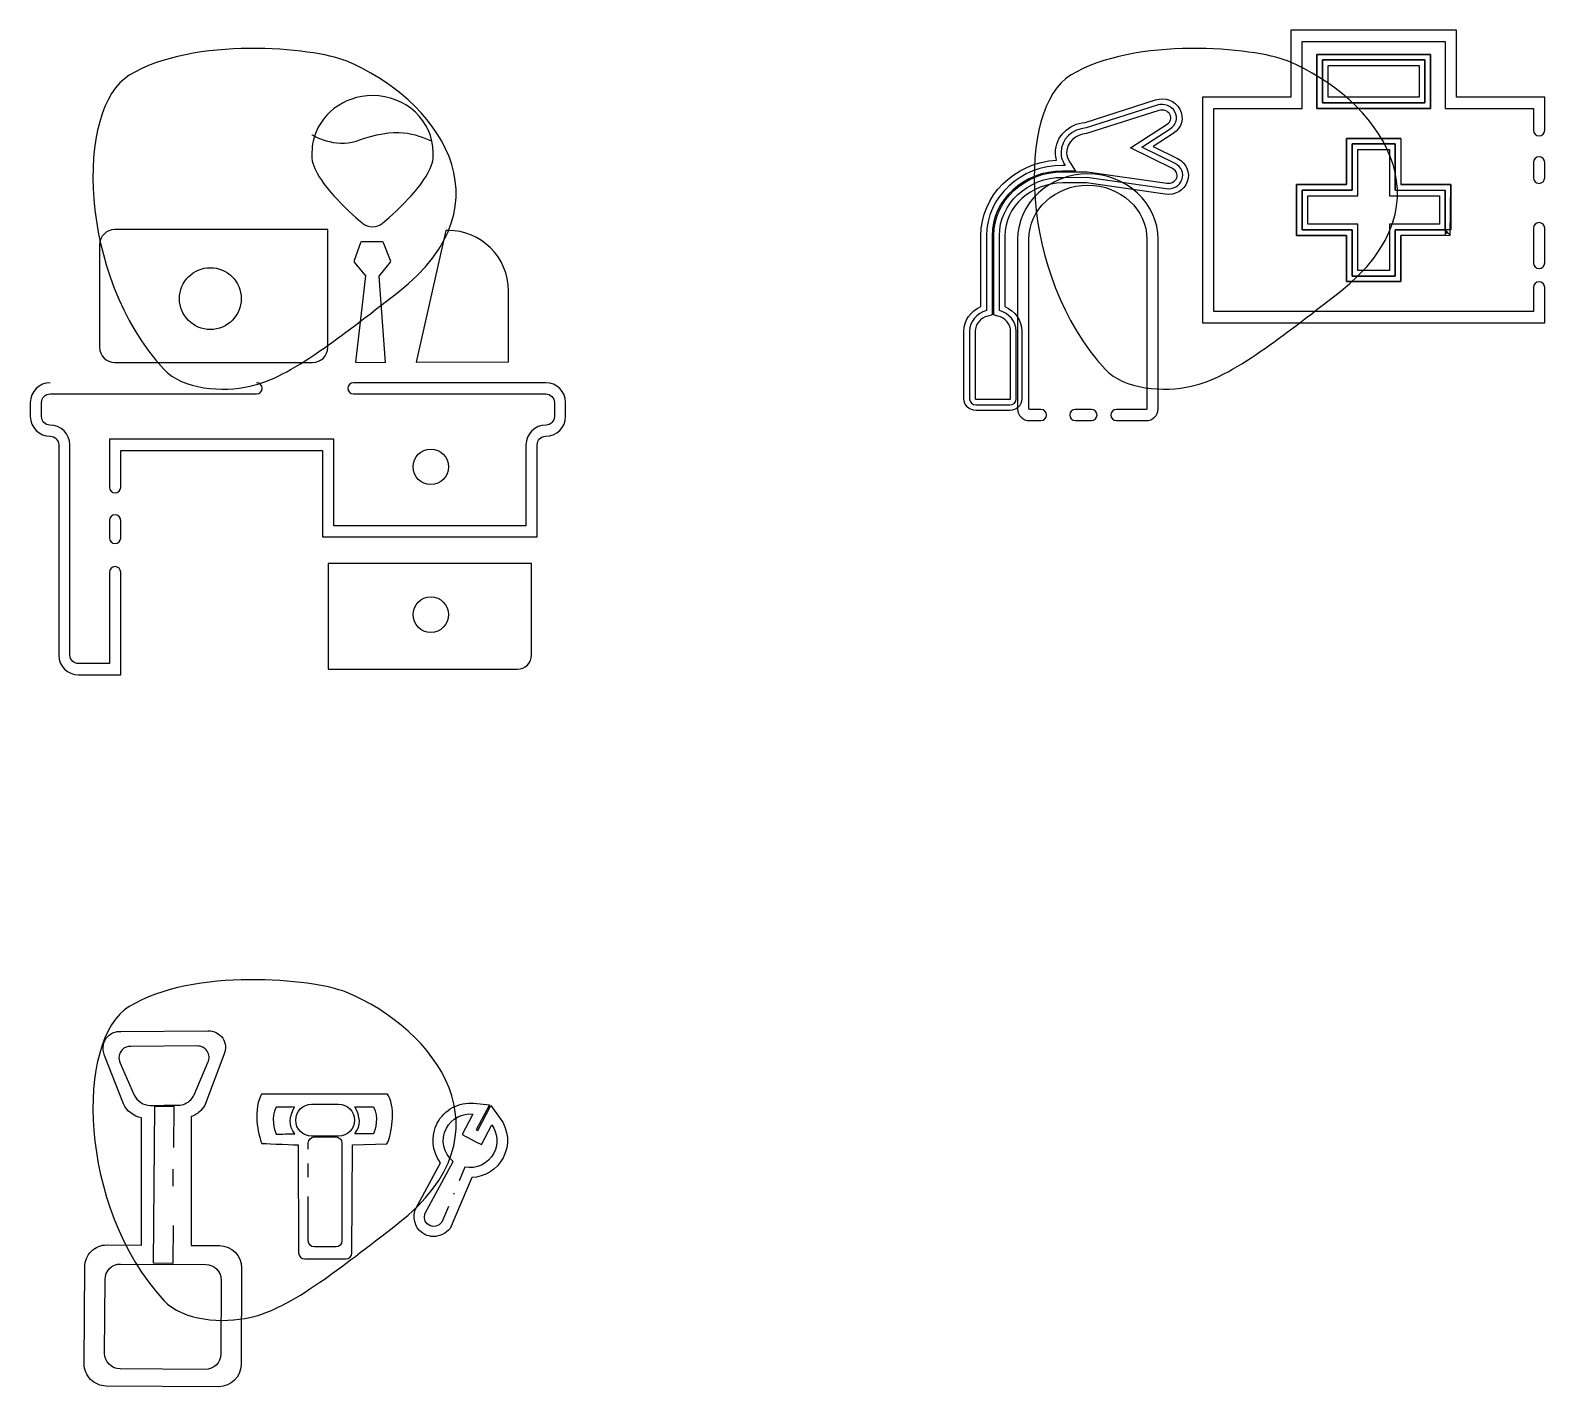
# Model space of a CAD drawing. Header units: millimetres. Extents: x 27 to 266, y 34 to 188.
# Drawn here: x 33.1 to 132.8, y 33.9 to 123.2 of the extents above; entities that cross this region are included whole.
import ezdxf

# ---------------------------------------------------------------- set-up
doc = ezdxf.new("R2010")
doc.units = ezdxf.units.MM
doc.layers.get('0').update_dxf_attribs({"linetype": 'CONTINUOUS'})

msp = doc.modelspace()

# ---------------------------------------------------------------- linework, layer by layer
at = {"color": 160}
for p, q in [((127.01, 123.19), (116.116, 123.19)), ((116.116, 123.19), (116.116, 118.79)), ((127.01, 118.79), (127.01, 123.19)), ((116.853, 118.051), (116.853, 122.451)), ((116.853, 122.451), (126.271, 122.451)), ((126.271, 122.451), (126.271, 118.051)), ((125.294, 121.608), (117.831, 121.608)), ((117.831, 121.608), (117.831, 118.051)), ((124.925, 121.238), (118.2, 121.238)), ((118.2, 121.238), (118.2, 118.42)), ((118.2, 118.42), (118.2, 121.238)), ((118.2, 121.238), (124.925, 121.238)), ((118.569, 120.869), (124.555, 120.869)), ((118.569, 118.79), (118.569, 120.869)), ((124.555, 120.869), (124.555, 118.79)), ((124.925, 118.42), (124.925, 121.238)), ((124.925, 121.238), (124.925, 118.42)), ((125.294, 118.051), (125.294, 121.608)), ((116.116, 118.79), (110.304, 118.79)), ((110.304, 118.79), (110.304, 103.936)), ((124.555, 118.79), (118.569, 118.79)), ((132.822, 118.79), (127.01, 118.79)), ((132.822, 116.611), (132.822, 118.79)), ((102.574, 117.128), (107.196, 118.612)), ((107.421, 117.909), (102.664, 116.393)), ((111.041, 104.674), (111.041, 118.051)), ((111.041, 118.051), (116.853, 118.051)), ((117.831, 118.051), (125.294, 118.051)), ((118.2, 118.42), (124.925, 118.42)), ((124.925, 118.42), (118.2, 118.42)), ((126.271, 118.051), (132.084, 118.051)), ((132.084, 118.051), (132.084, 116.611)), ((105.556, 115.452), (107.969, 117.016)), ((108.37, 116.396), (107.049, 115.539)), ((123.344, 116.078), (119.778, 116.078)), ((119.778, 116.078), (119.778, 113.034)), ((122.976, 115.708), (120.147, 115.708)), ((120.147, 115.708), (120.147, 112.664)), ((120.147, 112.664), (120.147, 115.708)), ((120.147, 115.708), (122.976, 115.708)), ((122.976, 112.664), (122.976, 115.708)), ((122.976, 115.708), (122.976, 112.664)), ((132.453, 116.243), (132.453, 116.243)), ((51.6654, 115.142), (51.6502, 114.931)), ((59.6554, 114.931), (59.6417, 115.142)), ((108.325, 114.085), (105.556, 115.452)), ((107.049, 115.539), (108.653, 114.747)), ((120.516, 112.295), (120.516, 115.339)), ((120.516, 115.339), (122.607, 115.339)), ((122.607, 115.339), (122.607, 112.295)), ((132.453, 114.865), (132.453, 114.865)), ((101.076, 113.881), (102.707, 113.885)), ((101.931, 113.928), (101.078, 113.928)), ((101.552, 114.501), (101.931, 113.928)), ((102.707, 113.885), (107.944, 113.134)), ((132.084, 114.496), (132.084, 113.487)), ((132.822, 113.487), (132.822, 114.496)), ((102.654, 113.146), (101.078, 113.141)), ((107.84, 112.402), (102.654, 113.146)), ((108.598, 113.484), (108.598, 113.484)), ((119.778, 113.034), (116.485, 113.034)), ((116.485, 113.034), (116.485, 109.692)), ((120.147, 112.664), (116.855, 112.664)), ((116.855, 112.664), (116.855, 110.061)), ((116.855, 110.061), (116.855, 112.664)), ((116.855, 112.664), (120.147, 112.664)), ((122.976, 112.664), (126.267, 112.664)), ((126.636, 113.034), (123.344, 113.034)), ((126.267, 110.061), (126.267, 112.664)), ((126.267, 112.664), (126.267, 110.061)), ((126.596, 109.702), (126.636, 113.034)), ((132.453, 113.117), (132.453, 113.117)), ((53.2613, 112.135), (53.5838, 111.797)), ((57.7233, 111.797), (58.0443, 112.135)), ((117.224, 110.432), (117.224, 112.295)), ((117.224, 112.295), (120.516, 112.295)), ((122.607, 112.295), (125.898, 112.295)), ((125.898, 112.295), (125.898, 110.432)), ((52.7128, 110.075), (38.6842, 110.075)), ((52.7128, 102.326), (52.7128, 110.075)), ((60.4739, 110.024), (58.5336, 101.346)), ((60.6143, 110.024), (60.4739, 110.024)), ((95.7019, 105.003), (95.7019, 109.671)), ((96.4406, 109.671), (96.4406, 104.458)), ((96.5521, 104.459), (96.5521, 109.671)), ((97.2908, 109.671), (97.2908, 105.003)), ((116.485, 109.692), (119.78, 109.692)), ((116.855, 110.061), (120.15, 110.061)), ((120.15, 110.061), (116.855, 110.061)), ((120.519, 110.432), (117.224, 110.432)), ((119.78, 109.692), (119.78, 106.648)), ((120.15, 110.061), (120.15, 107.017)), ((120.15, 107.017), (120.15, 110.061)), ((120.519, 107.386), (120.519, 110.432)), ((125.898, 110.432), (122.607, 110.432)), ((122.607, 110.432), (122.607, 107.386)), ((126.595, 110.08), (122.976, 110.061)), ((122.976, 107.017), (122.976, 110.061)), ((122.976, 110.061), (126.267, 110.061)), ((122.976, 110.061), (122.976, 107.017)), ((123.344, 109.692), (126.596, 109.702)), ((123.344, 106.648), (123.344, 109.692)), ((126.267, 110.061), (126.375, 109.817)), ((126.375, 109.817), (126.27, 110.061)), ((126.27, 110.061), (126.596, 109.702)), ((126.591, 109.837), (126.595, 110.08)), ((126.596, 109.702), (126.591, 109.837)), ((132.084, 110.167), (132.084, 107.88)), ((132.453, 110.537), (132.453, 110.537)), ((132.822, 107.88), (132.822, 110.167)), ((37.6837, 109.076), (37.6837, 102.326)), ((54.864, 109.193), (54.4407, 108.03)), ((56.3107, 109.265), (54.9342, 109.265)), ((56.8399, 108.03), (56.3809, 109.193)), ((98.1206, 109.431), (98.1206, 98.2666)), ((98.8589, 98.2666), (98.8589, 109.431)), ((106.634, 109.431), (106.634, 98.268)), ((107.371, 98.2666), (107.371, 109.431)), ((54.4407, 108.03), (54.4407, 107.924)), ((54.4407, 107.924), (55.1822, 107.042)), ((56.0987, 107.006), (56.8399, 107.924)), ((56.8399, 108.03), (56.8399, 108.03)), ((55.1822, 107.042), (54.5345, 101.346)), ((56.5118, 101.319), (56.0987, 107.006)), ((120.15, 107.017), (122.976, 107.017)), ((122.976, 107.017), (120.15, 107.017)), ((122.607, 107.386), (120.519, 107.386)), ((132.453, 107.51), (132.453, 107.51)), ((64.601, 101.381), (64.601, 106.037)), ((119.78, 106.648), (123.344, 106.648)), ((132.084, 106.27), (132.084, 104.674)), ((132.453, 106.639), (132.453, 106.639)), ((132.822, 103.936), (132.822, 106.27)), ((42.9426, 105.533), (42.9426, 105.533)), ((96.4406, 104.458), (96.1679, 104.385)), ((96.8252, 104.385), (96.5521, 104.459)), ((110.304, 103.936), (132.822, 103.936)), ((132.084, 104.674), (111.041, 104.674)), ((94.5914, 98.9281), (94.5914, 103.385)), ((95.3301, 103.385), (95.3301, 98.9281)), ((97.663, 98.9295), (97.663, 103.385)), ((98.4017, 103.385), (98.4017, 98.9281)), ((38.6842, 101.327), (51.7123, 101.327)), ((54.5345, 101.346), (56.5118, 101.319)), ((58.5336, 101.346), (64.601, 101.381)), ((67.0595, 99.9973), (54.3941, 99.9973)), ((34.4275, 99.2586), (48.0162, 99.2586)), ((48.3856, 99.628), (48.3856, 99.628)), ((54.0247, 99.628), (54.0247, 99.628)), ((54.3941, 99.2586), (67.0595, 99.2586)), ((95.3865, 98.9044), (97.6066, 98.9044)), ((33.1239, 98.6938), (33.1239, 97.7759)), ((33.8625, 97.7759), (33.8625, 98.6938)), ((67.6257, 98.6938), (67.6257, 97.7759)), ((68.3645, 97.7759), (68.3645, 98.6938)), ((97.6066, 98.1661), (95.3865, 98.1661)), ((99.6611, 98.243), (98.9157, 98.243)), ((100.029, 97.874), (100.029, 97.874)), ((101.549, 97.874), (101.549, 97.874)), ((102.984, 98.243), (101.917, 98.243)), ((103.353, 97.874), (103.353, 97.874)), ((104.255, 97.874), (104.255, 97.874)), ((106.577, 98.243), (104.625, 98.243)), ((98.9157, 97.5046), (99.6611, 97.5046)), ((101.917, 97.5046), (102.984, 97.5046)), ((104.625, 97.5046), (106.577, 97.5046)), ((34.9939, 95.9058), (34.9939, 82.0773)), ((35.7311, 82.0773), (35.7311, 95.9058)), ((53.1082, 96.2724), (38.3385, 96.2724)), ((38.3385, 96.2724), (38.3385, 93.1115)), ((53.1082, 90.5852), (53.1082, 96.2724)), ((65.756, 95.9058), (65.756, 90.5852)), ((66.4944, 89.8469), (66.4944, 95.9058)), ((39.0772, 93.1115), (39.0772, 95.534)), ((39.0772, 95.534), (52.3695, 95.534)), ((52.3695, 95.534), (52.3695, 89.8469)), ((60.657, 94.4591), (60.657, 94.4591)), ((38.7078, 92.7421), (38.7078, 92.7421)), ((38.3385, 90.938), (38.3385, 89.7777)), ((38.7078, 91.3059), (38.7078, 91.3059)), ((39.0772, 89.7777), (39.0772, 90.938)), ((52.3695, 89.8469), (66.4944, 89.8469)), ((65.756, 90.5852), (53.1082, 90.5852)), ((38.7078, 89.4084), (38.7078, 89.4084)), ((38.7078, 87.8953), (38.7078, 87.8953)), ((66.125, 88.0992), (52.7389, 88.0992)), ((52.7389, 88.0992), (52.7389, 81.1431)), ((66.125, 82.0773), (66.125, 88.0992)), ((38.3385, 87.5259), (38.3385, 81.5125)), ((39.0772, 80.7738), (39.0772, 87.5259)), ((60.657, 84.734), (60.657, 84.734)), ((38.3385, 81.5125), (36.2977, 81.5125)), ((36.2977, 80.7738), (39.0772, 80.7738)), ((52.7389, 81.1431), (65.1895, 81.1431)), ((39.0744, 57.3098), (44.8137, 57.3511)), ((44.0958, 56.3506), (39.751, 56.3203)), ((44.0958, 56.3506), (44.0958, 56.3506)), ((39.2603, 52.5321), (38.0199, 55.7251)), ((39.0317, 55.2221), (39.9687, 53.1163)), ((43.9113, 53.14), (44.8151, 55.2581)), ((45.8597, 55.765), (44.6677, 52.5695)), ((48.3528, 53.1869), (48.3002, 53.0849)), ((56.6455, 53.1731), (48.3528, 53.1869)), ((56.6995, 53.0722), (56.6455, 53.1731)), ((41.2447, 42.0508), (41.3163, 52.3833)), ((41.3163, 52.3833), (42.5633, 52.378)), ((42.5633, 52.378), (42.5443, 49.6701)), ((50.5259, 52.3325), (50.5259, 52.3325)), ((51.6421, 52.517), (53.4197, 52.5212)), ((51.6421, 52.517), (51.6421, 52.517)), ((54.4971, 52.342), (54.4971, 52.342)), ((62.2582, 51.8664), (61.5516, 50.5245)), ((62.3341, 52.5734), (63.3469, 52.4686)), ((63.3469, 52.4686), (62.4872, 50.836)), ((62.5782, 50.7877), (63.434, 52.4207)), ((63.434, 52.4207), (64.0652, 51.5772)), ((40.4386, 43.2414), (40.4386, 51.6146)), ((43.7127, 51.6957), (43.7127, 43.2223)), ((62.822, 49.8546), (63.5028, 51.1485)), ((48.3263, 50.0338), (48.3775, 49.9223)), ((48.3775, 49.9223), (48.5013, 49.9223)), ((51.4244, 49.5529), (51.4244, 49.9622)), ((53.424, 50.4141), (51.6488, 50.4126)), ((51.8238, 50.3633), (53.2419, 50.3633)), ((53.6416, 49.9622), (53.6416, 43.5268)), ((54.2946, 42.7302), (54.3292, 49.8521)), ((54.3292, 49.8521), (56.6043, 49.9099)), ((56.6043, 49.9099), (56.654, 50.0214)), ((61.5516, 50.5245), (61.7583, 50.4155)), ((61.7583, 50.4155), (61.9813, 50.2969)), ((61.9813, 50.2969), (62.417, 50.0683)), ((62.417, 50.0683), (62.822, 49.8546)), ((62.4872, 50.836), (62.5782, 50.7877)), ((50.7697, 49.8327), (50.7891, 42.7316)), ((42.5168, 48.2381), (42.5168, 47.1234)), ((51.4244, 47.7188), (51.4244, 48.6174)), ((58.5033, 45.6463), (60.1253, 48.6668)), ((59.0998, 45.2974), (60.9547, 48.7521)), ((61.7333, 48.3817), (61.3586, 47.4747)), ((62.1841, 47.6885), (60.7589, 44.341)), ((51.4244, 45.1474), (51.4244, 46.4425)), ((61.0224, 46.6658), (60.9879, 46.5638)), ((61.0224, 46.6658), (61.0224, 46.6658)), ((51.4244, 43.5268), (51.4244, 45.1474)), ((58.4412, 45.4889), (58.5033, 45.6463)), ((60.6517, 45.7895), (60.2174, 44.7492)), ((42.5221, 44.5382), (42.4974, 42.0384)), ((38.155, 43.2551), (38.1744, 43.2551)), ((38.1744, 43.2551), (40.4386, 43.2414)), ((43.7127, 43.2223), (45.5771, 43.2125)), ((53.2419, 43.1271), (51.8238, 43.1271)), ((59.6759, 43.8094), (59.6759, 43.8094)), ((39.0715, 41.9985), (44.6747, 41.9654)), ((39.0715, 41.9985), (39.0715, 41.9985)), ((42.4974, 42.0384), (41.2447, 42.0508)), ((51.1888, 42.3319), (53.8949, 42.3319)), ((36.6709, 35.4348), (36.7083, 41.807)), ((38.0174, 36.1237), (38.045, 40.9758)), ((45.6904, 40.9303), (45.6696, 36.0729)), ((47.0256, 41.7463), (46.9981, 35.3646)), ((44.6345, 35.0573), (39.0331, 35.0904)), ((45.5221, 33.9246), (38.1208, 33.9673)), ((45.5415, 33.9246), (45.5221, 33.9246))]:
    msp.add_line(p, q, dxfattribs=at)
at = {"color": 7}
for p, q in [((117.831, 121.608), (125.294, 121.608)), ((117.831, 118.051), (117.831, 121.608)), ((125.294, 121.608), (125.294, 118.051)), ((107.309, 118.261), (102.643, 116.762)), ((125.294, 118.051), (117.831, 118.051)), ((106.302, 115.496), (108.17, 116.706)), ((119.778, 113.034), (119.778, 116.078)), ((119.778, 116.078), (123.344, 116.078)), ((123.344, 116.078), (123.344, 113.034)), ((51.6654, 115.142), (51.6502, 114.931)), ((108.489, 114.416), (106.302, 115.496)), ((101.244, 114.297), (101.078, 114.297)), ((101.076, 113.512), (102.681, 113.516)), ((102.681, 113.516), (107.894, 112.769)), ((116.485, 109.692), (116.485, 113.034)), ((116.485, 113.034), (119.778, 113.034)), ((123.344, 113.034), (126.636, 113.034)), ((126.636, 113.034), (126.636, 110.062)), ((53.2613, 112.135), (53.5838, 111.797)), ((57.7233, 111.797), (58.0443, 112.135)), ((52.7128, 110.075), (38.6842, 110.075)), ((60.4739, 110.024), (58.5336, 101.346)), ((96.0713, 109.671), (96.0713, 104.742)), ((96.9215, 104.742), (96.9215, 109.671)), ((119.78, 109.692), (116.485, 109.692)), ((119.78, 106.649), (119.78, 109.692)), ((126.267, 109.692), (123.344, 109.692)), ((123.344, 109.692), (123.344, 106.649)), ((126.27, 110.062), (126.267, 109.692)), ((126.636, 110.062), (126.27, 110.062)), ((126.27, 110.062), (126.27, 110.062)), ((37.6837, 109.076), (37.6837, 102.326)), ((54.864, 109.193), (54.4407, 108.03)), ((56.3107, 109.265), (54.9342, 109.265)), ((56.8399, 108.03), (56.3809, 109.193)), ((54.4407, 108.03), (54.4407, 107.924)), ((54.4407, 107.924), (55.1822, 107.042)), ((56.0987, 107.006), (56.8399, 107.924)), ((55.1822, 107.042), (54.5345, 101.346)), ((56.5118, 101.319), (56.0987, 107.006)), ((64.601, 101.381), (64.601, 106.037)), ((123.344, 106.649), (119.78, 106.649)), ((94.9607, 103.385), (94.9607, 98.9281)), ((98.0324, 98.9281), (98.0324, 103.385)), ((38.6842, 101.327), (51.7123, 101.327)), ((54.5345, 101.346), (56.5118, 101.319)), ((58.5336, 101.346), (64.601, 101.381)), ((95.3865, 98.5354), (97.6066, 98.5354)), ((66.125, 88.0992), (52.7389, 88.0992)), ((66.125, 82.0773), (66.125, 88.0992)), ((52.7389, 81.1431), (65.1895, 81.1431)), ((39.0744, 57.3098), (44.8137, 57.3511)), ((39.2603, 52.5321), (38.0199, 55.7251)), ((45.8597, 55.765), (44.6677, 52.5695)), ((48.3528, 53.1869), (48.3002, 53.0849)), ((56.6455, 53.1731), (48.3528, 53.1869)), ((56.6995, 53.0722), (56.6455, 53.1731)), ((62.3341, 52.5734), (63.3469, 52.4686)), ((63.3469, 52.4686), (62.4872, 50.836)), ((62.5782, 50.7877), (63.434, 52.4207)), ((63.434, 52.4207), (64.0652, 51.5772)), ((40.4386, 43.2414), (40.4386, 51.6146)), ((48.3263, 50.0338), (48.3775, 49.9223)), ((48.3775, 49.9223), (48.5013, 49.9223)), ((54.3292, 49.8521), (56.6043, 49.9099)), ((56.6043, 49.9099), (56.654, 50.0214)), ((62.4872, 50.836), (62.5782, 50.7877)), ((50.7697, 49.8327), (50.7891, 42.7316)), ((58.5033, 45.6463), (60.1253, 48.6668)), ((62.1841, 47.6885), (60.7589, 44.341)), ((58.4412, 45.4889), (58.5033, 45.6463)), ((38.155, 43.2551), (38.1744, 43.2551)), ((38.1744, 43.2551), (40.4386, 43.2414)), ((43.7127, 43.2223), (45.5771, 43.2125)), ((51.1888, 42.3319), (53.8949, 42.3319)), ((36.6709, 35.4348), (36.7083, 41.807)), ((47.0256, 41.7463), (46.9981, 35.3646)), ((45.5221, 33.9246), (38.1208, 33.9673)), ((45.5415, 33.9246), (45.5221, 33.9246))]:
    msp.add_line(p, q, dxfattribs=at)
at = {"color": 2}
for points in [[(53.9115, 121.171), (51.7384, 122.063), (43.8298, 122.789), (39.6378, 120.23)], [(115.879, 121.171), (113.706, 122.063), (105.797, 122.789), (101.606, 120.23)], [(57.3183, 105.94), (64.9661, 111.893), (59.7944, 118.758), (53.9115, 121.171)], [(119.286, 105.94), (126.934, 111.893), (121.762, 118.758), (115.879, 121.171)], [(39.6378, 120.23), (36.0825, 118.058), (36.2148, 107.103), (41.9104, 100.889)], [(101.606, 120.23), (98.0503, 118.058), (98.1826, 107.103), (103.878, 100.889)], [(52.1945, 102.085), (53.6208, 103.069), (55.2785, 104.351), (57.3183, 105.94)], [(114.162, 102.085), (115.588, 103.069), (117.246, 104.351), (119.286, 105.94)], [(47.5865, 99.7659), (48.9536, 100.073), (50.3894, 100.841), (52.1945, 102.085)], [(109.554, 99.7659), (110.921, 100.073), (112.357, 100.841), (114.162, 102.085)], [(41.9104, 100.889), (43.1574, 99.526), (45.8061, 99.3676), (47.5865, 99.7659)], [(103.878, 100.889), (105.125, 99.526), (107.774, 99.3676), (109.554, 99.7659)], [(53.9115, 59.8883), (51.7384, 60.7783), (43.8298, 61.5061), (39.6378, 58.9456)], [(57.3183, 44.6553), (64.9661, 50.6099), (59.7944, 57.4753), (53.9115, 59.8883)], [(39.6378, 58.9456), (36.0825, 56.7754), (36.2148, 45.8184), (41.9104, 39.6049)], [(52.1945, 40.8023), (53.6208, 41.7862), (55.2785, 43.0664), (57.3183, 44.6553)], [(47.5865, 38.4831), (48.9536, 38.789), (50.3894, 39.5566), (52.1945, 40.8023)], [(41.9104, 39.6049), (43.1574, 38.2432), (45.8061, 38.0834), (47.5865, 38.4831)]]:
    msp.add_open_spline(points, degree=3, dxfattribs=at)
at = {"color": 7}
for points in [[(55.6535, 118.894), (53.7256, 118.894), (52.1173, 117.609), (51.7469, 115.897)], [(59.6417, 115.142), (59.6417, 117.215), (57.8556, 118.894), (55.6535, 118.894)], [(108.471, 117.829), (108.248, 118.232), (107.771, 118.408), (107.309, 118.261)], [(108.17, 116.706), (108.57, 116.965), (108.694, 117.428), (108.471, 117.829)], [(54.5691, 115.901), (57.2795, 116.903), (58.4786, 116.346), (59.5588, 115.901)], [(102.643, 116.762), (101.719, 116.713), (100.981, 116.007), (100.981, 115.142)], [(51.6502, 116.316), (51.6502, 116.316), (53.2253, 115.404), (54.5691, 115.901)], [(51.7469, 115.897), (51.6929, 115.653), (51.6654, 115.4), (51.6654, 115.142)], [(51.6502, 114.931), (51.6502, 114.096), (52.4439, 113.021), (53.2613, 112.135)], [(58.0443, 112.135), (58.8617, 113.021), (59.6554, 114.096), (59.6554, 114.931)], [(100.981, 115.142), (100.981, 114.831), (101.08, 114.544), (101.244, 114.297)], [(101.078, 114.297), (98.3174, 114.297), (96.0713, 112.22), (96.0713, 109.671)], [(108.943, 113.359), (109.095, 113.775), (108.908, 114.209), (108.489, 114.416)], [(96.9215, 109.671), (96.9215, 111.788), (98.7848, 113.512), (101.076, 113.512)], [(107.894, 112.769), (108.368, 112.699), (108.795, 112.944), (108.943, 113.359)], [(53.5838, 111.797), (54.3003, 111.064), (54.9575, 110.523), (55.0182, 110.473)], [(56.2889, 110.473), (56.3492, 110.523), (57.0068, 111.064), (57.7233, 111.797)], [(38.6842, 110.075), (38.1317, 110.075), (37.6837, 109.629), (37.6837, 109.076)], [(55.0182, 110.473), (55.185, 110.337), (55.4108, 110.261), (55.6535, 110.261)], [(55.6535, 110.261), (55.8959, 110.261), (56.122, 110.337), (56.2889, 110.473)], [(64.601, 106.037), (64.601, 108.26), (62.8015, 110.024), (60.6143, 110.024)], [(54.9342, 109.265), (54.8996, 109.265), (54.864, 109.229), (54.864, 109.193)], [(56.3809, 109.193), (56.3809, 109.229), (56.3453, 109.265), (56.3107, 109.265)], [(56.8399, 107.924), (56.8745, 107.958), (56.8745, 107.994), (56.8399, 108.03)], [(42.9426, 105.533), (42.9426, 106.657), (43.8535, 107.568), (44.9778, 107.568)], [(44.9778, 107.568), (46.1024, 107.568), (47.0133, 106.657), (47.0133, 105.533)], [(44.9778, 103.498), (43.8535, 103.498), (42.9426, 104.408), (42.9426, 105.533)], [(47.0133, 105.533), (47.0133, 104.408), (46.1024, 103.498), (44.9778, 103.498)], [(96.0713, 104.742), (95.432, 104.571), (94.9607, 104.031), (94.9607, 103.385)], [(98.0324, 103.385), (98.0324, 104.03), (97.561, 104.57), (96.9215, 104.742)], [(37.6837, 102.326), (37.6837, 101.774), (38.1317, 101.327), (38.6842, 101.327)], [(51.7123, 101.327), (52.2647, 101.327), (52.7128, 101.774), (52.7128, 102.326)], [(94.9607, 98.9281), (94.9607, 98.7118), (95.1509, 98.5354), (95.3865, 98.5354)], [(97.6066, 98.5354), (97.8422, 98.5354), (98.0324, 98.7118), (98.0324, 98.9281)], [(58.3188, 94.4591), (58.3188, 95.1054), (58.8423, 95.6275), (59.4886, 95.6275)], [(59.4886, 95.6275), (60.1349, 95.6275), (60.657, 95.1054), (60.657, 94.4591)], [(59.4886, 93.2903), (58.8423, 93.2903), (58.3188, 93.8142), (58.3188, 94.4591)], [(60.657, 94.4591), (60.657, 93.8142), (60.1349, 93.2903), (59.4886, 93.2903)], [(58.3188, 84.734), (58.3188, 85.3793), (58.8423, 85.9028), (59.4886, 85.9028)], [(59.4886, 85.9028), (60.1349, 85.9028), (60.657, 85.3793), (60.657, 84.734)], [(59.4886, 83.5656), (58.8423, 83.5656), (58.3188, 84.0878), (58.3188, 84.734)], [(60.657, 84.734), (60.657, 84.0878), (60.1349, 83.5656), (59.4886, 83.5656)], [(65.1895, 81.1431), (65.7063, 81.1431), (66.125, 81.5605), (66.125, 82.0773)], [(38.0199, 55.7251), (37.8273, 56.1717), (37.9113, 56.6649), (38.2323, 56.9807)], [(38.2323, 56.9807), (38.439, 57.1997), (38.7519, 57.3169), (39.0744, 57.3098)], [(44.8137, 57.3511), (45.2191, 57.3458), (45.5757, 57.1666), (45.7937, 56.8607)], [(45.7937, 56.8607), (46.0043, 56.534), (46.028, 56.1262), (45.8597, 55.765)], [(48.3002, 53.0849), (47.716, 51.937), (48.2632, 50.177), (48.3263, 50.0338)], [(56.654, 50.0214), (56.8798, 50.534), (57.205, 52.131), (56.6995, 53.0722)], [(40.4386, 51.6146), (39.9327, 51.7179), (39.4656, 52.0693), (39.2603, 52.5321)], [(44.3537, 52.0954), (44.1674, 51.9134), (43.9441, 51.7811), (43.7127, 51.6957)], [(44.6677, 52.5695), (44.5904, 52.3875), (44.4846, 52.2305), (44.3537, 52.0954)], [(59.9172, 51.278), (60.3871, 52.1656), (61.3364, 52.6729), (62.3341, 52.5734)], [(60.1253, 48.6668), (59.563, 49.4164), (59.4748, 50.4349), (59.9172, 51.278)], [(64.0652, 51.5772), (64.619, 50.8194), (64.692, 49.8285), (64.2539, 48.9962)], [(48.5013, 49.9223), (48.6862, 49.9237), (50.7697, 49.8327), (50.7697, 49.8327)], [(64.2539, 48.9962), (63.8471, 48.2205), (63.052, 47.7255), (62.1841, 47.6885)], [(59.0973, 43.9455), (58.5431, 44.2214), (58.2799, 44.8426), (58.4412, 45.4889)], [(59.6759, 43.8094), (59.4734, 43.8094), (59.279, 43.8549), (59.0973, 43.9455)], [(60.7589, 44.341), (60.4862, 44.002), (60.0922, 43.8094), (59.6759, 43.8094)], [(37.1436, 42.8406), (37.4167, 43.1091), (37.7747, 43.2551), (38.155, 43.2551)], [(45.5771, 43.2125), (46.386, 43.2015), (47.0352, 42.5443), (47.0256, 41.7463)], [(36.7083, 41.807), (36.7083, 42.1982), (36.8625, 42.5648), (37.1436, 42.8406)], [(50.7891, 42.7316), (50.7891, 42.5111), (50.9683, 42.3319), (51.1888, 42.3319)], [(53.8949, 42.3319), (54.1154, 42.3319), (54.2946, 42.5111), (54.2946, 42.7302)], [(37.0914, 34.4055), (36.8155, 34.6825), (36.667, 35.049), (36.6709, 35.4348)], [(46.9981, 35.3646), (46.9868, 34.5667), (46.3367, 33.9246), (45.5415, 33.9246)], [(38.1208, 33.9673), (37.7306, 33.9728), (37.3655, 34.1285), (37.0914, 34.4055)]]:
    msp.add_open_spline(points, degree=3, dxfattribs=at)
at = {"color": 160}
for points in [[(55.6535, 118.894), (53.7256, 118.894), (52.1173, 117.609), (51.7469, 115.897)], [(59.6417, 115.142), (59.6417, 117.215), (57.8556, 118.894), (55.6535, 118.894)], [(107.196, 118.612), (107.826, 118.814), (108.485, 118.565), (108.793, 118.008)], [(108.149, 117.65), (108.011, 117.899), (107.717, 118.003), (107.421, 117.909)], [(107.969, 117.016), (108.206, 117.169), (108.277, 117.419), (108.149, 117.65)], [(108.793, 118.008), (109.11, 117.438), (108.932, 116.76), (108.37, 116.396)], [(54.5691, 115.901), (57.2795, 116.903), (58.4786, 116.346), (59.5588, 115.901)], [(100.612, 115.141), (100.612, 116.18), (101.471, 117.044), (102.574, 117.128)], [(51.6502, 116.316), (51.6502, 116.316), (53.2253, 115.404), (54.5691, 115.901)], [(51.7469, 115.897), (51.6929, 115.653), (51.6654, 115.4), (51.6654, 115.142)], [(102.664, 116.393), (101.928, 116.353), (101.351, 115.804), (101.351, 115.141)], [(132.084, 116.611), (132.084, 116.407), (132.249, 116.243), (132.453, 116.243)], [(132.453, 116.243), (132.657, 116.243), (132.822, 116.407), (132.822, 116.611)], [(51.6502, 114.931), (51.6502, 114.096), (52.4439, 113.021), (53.2613, 112.135)], [(58.0443, 112.135), (58.8617, 113.021), (59.6554, 114.096), (59.6554, 114.931)], [(95.7019, 109.671), (95.7019, 112.302), (97.9015, 114.464), (100.68, 114.653)], [(100.68, 114.653), (100.636, 114.813), (100.612, 114.977), (100.612, 115.141)], [(101.351, 115.141), (101.351, 114.919), (101.418, 114.704), (101.552, 114.501)], [(108.653, 114.747), (109.236, 114.458), (109.504, 113.822), (109.292, 113.234)], [(132.453, 114.865), (132.249, 114.865), (132.084, 114.7), (132.084, 114.496)], [(132.822, 114.496), (132.822, 114.7), (132.657, 114.865), (132.453, 114.865)], [(101.078, 113.928), (98.5202, 113.928), (96.4406, 112.018), (96.4406, 109.671)], [(96.5521, 109.671), (96.5521, 111.992), (98.582, 113.881), (101.076, 113.881)], [(102.747, 113.735), (100.196, 113.735), (98.1206, 111.804), (98.1206, 109.431)], [(107.371, 109.431), (107.371, 111.804), (105.297, 113.735), (102.747, 113.735)], [(108.598, 113.484), (108.683, 113.721), (108.574, 113.962), (108.325, 114.085)], [(101.078, 113.141), (98.9887, 113.141), (97.2908, 111.584), (97.2908, 109.671)], [(98.8589, 109.431), (98.8589, 111.397), (100.602, 112.996), (102.747, 112.996)], [(102.747, 112.996), (104.889, 112.996), (106.634, 111.397), (106.634, 109.431)], [(109.292, 113.234), (109.08, 112.65), (108.483, 112.308), (107.84, 112.402)], [(107.944, 113.134), (108.244, 113.089), (108.505, 113.232), (108.598, 113.484)], [(132.084, 113.487), (132.084, 113.283), (132.249, 113.117), (132.453, 113.117)], [(132.453, 113.117), (132.657, 113.117), (132.822, 113.283), (132.822, 113.487)], [(53.5838, 111.797), (54.3003, 111.064), (54.9575, 110.523), (55.0182, 110.473)], [(56.2889, 110.473), (56.3492, 110.523), (57.0068, 111.064), (57.7233, 111.797)], [(38.6842, 110.075), (38.1317, 110.075), (37.6837, 109.629), (37.6837, 109.076)], [(55.0182, 110.473), (55.185, 110.337), (55.4108, 110.261), (55.6535, 110.261)], [(55.6535, 110.261), (55.8959, 110.261), (56.122, 110.337), (56.2889, 110.473)], [(64.601, 106.037), (64.601, 108.26), (62.8015, 110.024), (60.6143, 110.024)], [(132.453, 110.537), (132.249, 110.537), (132.084, 110.371), (132.084, 110.167)], [(132.822, 110.167), (132.822, 110.371), (132.657, 110.537), (132.453, 110.537)], [(54.9342, 109.265), (54.8996, 109.265), (54.864, 109.229), (54.864, 109.193)], [(56.3809, 109.193), (56.3809, 109.229), (56.3453, 109.265), (56.3107, 109.265)], [(56.8399, 107.924), (56.8745, 107.958), (56.8745, 107.994), (56.8399, 108.03)], [(132.084, 107.88), (132.084, 107.676), (132.249, 107.51), (132.453, 107.51)], [(132.453, 107.51), (132.657, 107.51), (132.822, 107.676), (132.822, 107.88)], [(42.9426, 105.533), (42.9426, 106.657), (43.8535, 107.568), (44.9778, 107.568)], [(44.9778, 107.568), (46.1024, 107.568), (47.0133, 106.657), (47.0133, 105.533)], [(132.453, 106.639), (132.249, 106.639), (132.084, 106.474), (132.084, 106.27)], [(132.822, 106.27), (132.822, 106.474), (132.657, 106.639), (132.453, 106.639)], [(44.9778, 103.498), (43.8535, 103.498), (42.9426, 104.408), (42.9426, 105.533)], [(47.0133, 105.533), (47.0133, 104.408), (46.1024, 103.498), (44.9778, 103.498)], [(94.5914, 103.385), (94.5914, 104.083), (95.0366, 104.714), (95.7019, 105.003)], [(97.2908, 105.003), (97.9565, 104.714), (98.4017, 104.082), (98.4017, 103.385)], [(96.1679, 104.385), (95.6744, 104.253), (95.3301, 103.841), (95.3301, 103.385)], [(97.663, 103.385), (97.663, 103.841), (97.3183, 104.253), (96.8252, 104.385)], [(37.6837, 102.326), (37.6837, 101.774), (38.1317, 101.327), (38.6842, 101.327)], [(51.7123, 101.327), (52.2647, 101.327), (52.7128, 101.774), (52.7128, 102.326)], [(34.4275, 99.9973), (33.7082, 99.9973), (33.1239, 99.4131), (33.1239, 98.6938)], [(48.3856, 99.628), (48.3856, 99.8319), (48.2205, 99.9973), (48.0162, 99.9973)], [(54.3941, 99.9973), (54.1898, 99.9973), (54.0247, 99.8319), (54.0247, 99.628)], [(68.3645, 98.6938), (68.3645, 99.4131), (67.7803, 99.9973), (67.0595, 99.9973)], [(33.8625, 98.6938), (33.8625, 99.0053), (34.1161, 99.2586), (34.4275, 99.2586)], [(48.0162, 99.2586), (48.2205, 99.2586), (48.3856, 99.4241), (48.3856, 99.628)], [(54.0247, 99.628), (54.0247, 99.4241), (54.1898, 99.2586), (54.3941, 99.2586)], [(67.0595, 99.2586), (67.3724, 99.2586), (67.6257, 99.0053), (67.6257, 98.6938)], [(95.3865, 98.1661), (94.9484, 98.1661), (94.5914, 98.5076), (94.5914, 98.9281)], [(95.3301, 98.9281), (95.3311, 98.9238), (95.3491, 98.9044), (95.3865, 98.9044)], [(97.6066, 98.9044), (97.6436, 98.9044), (97.6616, 98.9238), (97.663, 98.9295)], [(98.4017, 98.9281), (98.4017, 98.5076), (98.0447, 98.1661), (97.6066, 98.1661)], [(33.1239, 97.7759), (33.1239, 97.0509), (33.7178, 96.4628), (34.4454, 96.4724)], [(34.411, 97.2097), (34.1051, 97.2069), (33.8625, 97.47), (33.8625, 97.7759)], [(67.0429, 96.4724), (67.7693, 96.4628), (68.3645, 97.0509), (68.3645, 97.7759)], [(67.6257, 97.7759), (67.6257, 97.47), (67.3834, 97.2069), (67.0761, 97.2097)], [(98.1206, 98.2666), (98.1206, 97.8461), (98.4772, 97.5046), (98.9157, 97.5046)], [(98.9157, 98.243), (98.8783, 98.243), (98.8603, 98.2624), (98.8589, 98.2666)], [(100.029, 97.874), (100.029, 98.0779), (99.8636, 98.243), (99.6611, 98.243)], [(99.6611, 97.5046), (99.8636, 97.5046), (100.029, 97.6697), (100.029, 97.874)], [(101.917, 98.243), (101.713, 98.243), (101.549, 98.0779), (101.549, 97.874)], [(101.549, 97.874), (101.549, 97.6697), (101.713, 97.5046), (101.917, 97.5046)], [(103.353, 97.874), (103.353, 98.0779), (103.188, 98.243), (102.984, 98.243)], [(102.984, 97.5046), (103.188, 97.5046), (103.353, 97.6697), (103.353, 97.874)], [(104.625, 98.243), (104.421, 98.243), (104.255, 98.0779), (104.255, 97.874)], [(104.255, 97.874), (104.255, 97.6697), (104.421, 97.5046), (104.625, 97.5046)], [(106.634, 98.268), (106.633, 98.2624), (106.615, 98.243), (106.577, 98.243)], [(106.577, 97.5046), (107.016, 97.5046), (107.371, 97.8461), (107.371, 98.2666)], [(35.7311, 95.9058), (35.7311, 96.6308), (35.1372, 97.2192), (34.411, 97.2097)], [(67.0761, 97.2097), (66.3497, 97.2192), (65.756, 96.6308), (65.756, 95.9058)], [(34.4454, 96.4724), (34.7514, 96.4752), (34.9939, 96.212), (34.9939, 95.9058)], [(66.4944, 95.9058), (66.4944, 96.212), (66.7371, 96.4752), (67.0429, 96.4724)], [(58.3188, 94.4591), (58.3188, 95.1054), (58.8423, 95.6275), (59.4886, 95.6275)], [(59.4886, 95.6275), (60.1349, 95.6275), (60.657, 95.1054), (60.657, 94.4591)], [(59.4886, 93.2903), (58.8423, 93.2903), (58.3188, 93.8142), (58.3188, 94.4591)], [(60.657, 94.4591), (60.657, 93.8142), (60.1349, 93.2903), (59.4886, 93.2903)], [(38.3385, 93.1115), (38.3385, 92.9072), (38.5039, 92.7421), (38.7078, 92.7421)], [(38.7078, 92.7421), (38.9117, 92.7421), (39.0772, 92.9072), (39.0772, 93.1115)], [(38.7078, 91.3059), (38.5039, 91.3059), (38.3385, 91.1419), (38.3385, 90.938)], [(39.0772, 90.938), (39.0772, 91.1419), (38.9117, 91.3059), (38.7078, 91.3059)], [(38.3385, 89.7777), (38.3385, 89.5738), (38.5039, 89.4084), (38.7078, 89.4084)], [(38.7078, 89.4084), (38.9117, 89.4084), (39.0772, 89.5738), (39.0772, 89.7777)], [(38.7078, 87.8953), (38.5039, 87.8953), (38.3385, 87.7302), (38.3385, 87.5259)], [(39.0772, 87.5259), (39.0772, 87.7302), (38.9117, 87.8953), (38.7078, 87.8953)], [(58.3188, 84.734), (58.3188, 85.3793), (58.8423, 85.9028), (59.4886, 85.9028)], [(59.4886, 85.9028), (60.1349, 85.9028), (60.657, 85.3793), (60.657, 84.734)], [(59.4886, 83.5656), (58.8423, 83.5656), (58.3188, 84.0878), (58.3188, 84.734)], [(60.657, 84.734), (60.657, 84.0878), (60.1349, 83.5656), (59.4886, 83.5656)], [(34.9939, 82.0773), (34.9939, 81.3566), (35.5783, 80.7738), (36.2977, 80.7738)], [(36.2977, 81.5125), (35.9847, 81.5125), (35.7311, 81.7644), (35.7311, 82.0773)], [(65.1895, 81.1431), (65.7063, 81.1431), (66.125, 81.5605), (66.125, 82.0773)], [(38.0199, 55.7251), (37.8273, 56.1717), (37.9113, 56.6649), (38.2323, 56.9807)], [(38.2323, 56.9807), (38.439, 57.1997), (38.7519, 57.3169), (39.0744, 57.3098)], [(44.8137, 57.3511), (45.2191, 57.3458), (45.5757, 57.1666), (45.7937, 56.8607)], [(45.7937, 56.8607), (46.0043, 56.534), (46.028, 56.1262), (45.8597, 55.765)], [(39.1735, 56.0917), (38.9516, 55.8726), (38.898, 55.5322), (39.0317, 55.2221)], [(39.751, 56.3203), (39.5235, 56.3287), (39.3153, 56.2448), (39.1735, 56.0917)], [(44.7724, 56.0116), (44.6207, 56.2268), (44.377, 56.3467), (44.0958, 56.3506)], [(44.8151, 55.2581), (44.9337, 55.5156), (44.9118, 55.7953), (44.7724, 56.0116)], [(39.9687, 53.1163), (40.1422, 52.7223), (40.5804, 52.4372), (41.0161, 52.4397)], [(43.6908, 52.8077), (43.79, 52.9096), (43.8602, 53.0229), (43.9113, 53.14)], [(48.3002, 53.0849), (47.716, 51.937), (48.2632, 50.177), (48.3263, 50.0338)], [(56.654, 50.0214), (56.8798, 50.534), (57.205, 52.131), (56.6995, 53.0722)], [(40.4386, 51.6146), (39.9327, 51.7179), (39.4656, 52.0693), (39.2603, 52.5321)], [(41.0161, 52.4397), (41.6595, 52.4387), (42.2219, 52.4454), (42.8696, 52.4524)], [(42.8696, 52.4524), (43.1641, 52.4496), (43.4689, 52.5886), (43.6908, 52.8077)], [(44.3537, 52.0954), (44.1674, 51.9134), (43.9441, 51.7811), (43.7127, 51.6957)], [(44.6677, 52.5695), (44.5904, 52.3875), (44.4846, 52.2305), (44.3537, 52.0954)], [(49.3078, 52.3282), (48.9465, 51.635), (49.1892, 50.8385), (49.313, 50.5548)], [(50.5259, 52.3325), (50.1191, 52.3296), (49.7127, 52.3311), (49.3078, 52.3282)], [(50.5298, 50.5587), (50.1206, 51.1016), (50.1661, 51.6985), (50.5259, 52.3325)], [(50.5961, 51.46), (50.5933, 52.039), (51.0632, 52.5141), (51.6421, 52.517)], [(53.4197, 52.5212), (53.9972, 52.5226), (54.471, 52.0513), (54.4752, 51.4696)], [(54.4971, 52.342), (54.9025, 52.3448), (55.3074, 52.3476), (55.7142, 52.3462)], [(54.4985, 50.5672), (54.9081, 51.1143), (54.8555, 51.7123), (54.4971, 52.342)], [(55.7142, 52.3462), (56.0779, 51.653), (55.8437, 50.8536), (55.7156, 50.5714)], [(59.9172, 51.278), (60.3871, 52.1656), (61.3364, 52.6729), (62.3341, 52.5734)], [(60.5166, 50.9337), (60.8637, 51.5881), (61.5654, 51.937), (62.2582, 51.8664)], [(51.6488, 50.4126), (51.0716, 50.4102), (50.5947, 50.8811), (50.5961, 51.46)], [(54.4752, 51.4696), (54.4738, 50.8896), (54.0011, 50.4169), (53.424, 50.4141)], [(60.1253, 48.6668), (59.563, 49.4164), (59.4748, 50.4349), (59.9172, 51.278)], [(60.9547, 48.7521), (60.3222, 49.2718), (60.1211, 50.1798), (60.5166, 50.9337)], [(63.5028, 51.1485), (63.8859, 50.625), (63.9618, 49.9057), (63.6393, 49.2912)], [(64.0652, 51.5772), (64.619, 50.8194), (64.692, 49.8285), (64.2539, 48.9962)], [(48.5013, 49.9223), (48.6862, 49.9237), (50.7697, 49.8327), (50.7697, 49.8327)], [(49.313, 50.5548), (49.7198, 50.5534), (50.1262, 50.5562), (50.5298, 50.5587)], [(51.4244, 49.9622), (51.4244, 50.184), (51.6033, 50.3633), (51.8238, 50.3633)], [(53.2419, 50.3633), (53.4624, 50.3633), (53.6416, 50.184), (53.6416, 49.9622)], [(55.7156, 50.5714), (55.3103, 50.5686), (54.9039, 50.5686), (54.4985, 50.5672)], [(63.6393, 49.2912), (63.2658, 48.5814), (62.4787, 48.2328), (61.7333, 48.3817)], [(64.2539, 48.9962), (63.8471, 48.2205), (63.052, 47.7255), (62.1841, 47.6885)], [(59.0973, 43.9455), (58.5431, 44.2214), (58.2799, 44.8426), (58.4412, 45.4889)], [(60.2174, 44.7492), (59.7641, 44.1868), (58.9082, 44.5326), (59.0998, 45.2974)], [(59.6759, 43.8094), (59.4734, 43.8094), (59.279, 43.8549), (59.0973, 43.9455)], [(60.7589, 44.341), (60.4862, 44.002), (60.0922, 43.8094), (59.6759, 43.8094)], [(37.1436, 42.8406), (37.4167, 43.1091), (37.7747, 43.2551), (38.155, 43.2551)], [(45.5771, 43.2125), (46.386, 43.2015), (47.0352, 42.5443), (47.0256, 41.7463)], [(51.8238, 43.1271), (51.6033, 43.1271), (51.4244, 43.3063), (51.4244, 43.5268)], [(53.6416, 43.5268), (53.6416, 43.3063), (53.4624, 43.1271), (53.2419, 43.1271)], [(36.7083, 41.807), (36.7083, 42.1982), (36.8625, 42.5648), (37.1436, 42.8406)], [(38.045, 40.9758), (38.045, 41.5452), (38.5092, 42.0053), (39.0715, 41.9985)], [(44.6747, 41.9654), (45.2367, 41.9587), (45.6971, 41.4941), (45.6904, 40.9303)], [(50.7891, 42.7316), (50.7891, 42.5111), (50.9683, 42.3319), (51.1888, 42.3319)], [(53.8949, 42.3319), (54.1154, 42.3319), (54.2946, 42.5111), (54.2946, 42.7302)], [(39.0331, 35.0904), (38.4694, 35.0973), (38.009, 35.5618), (38.0174, 36.1237)], [(45.6696, 36.0729), (45.6629, 35.5106), (45.1982, 35.049), (44.6345, 35.0573)], [(37.0914, 34.4055), (36.8155, 34.6825), (36.667, 35.049), (36.6709, 35.4348)], [(46.9981, 35.3646), (46.9868, 34.5667), (46.3367, 33.9246), (45.5415, 33.9246)], [(38.1208, 33.9673), (37.7306, 33.9728), (37.3655, 34.1285), (37.0914, 34.4055)]]:
    msp.add_open_spline(points, degree=3, dxfattribs=at)

doc.saveas('drawing.dxf')
